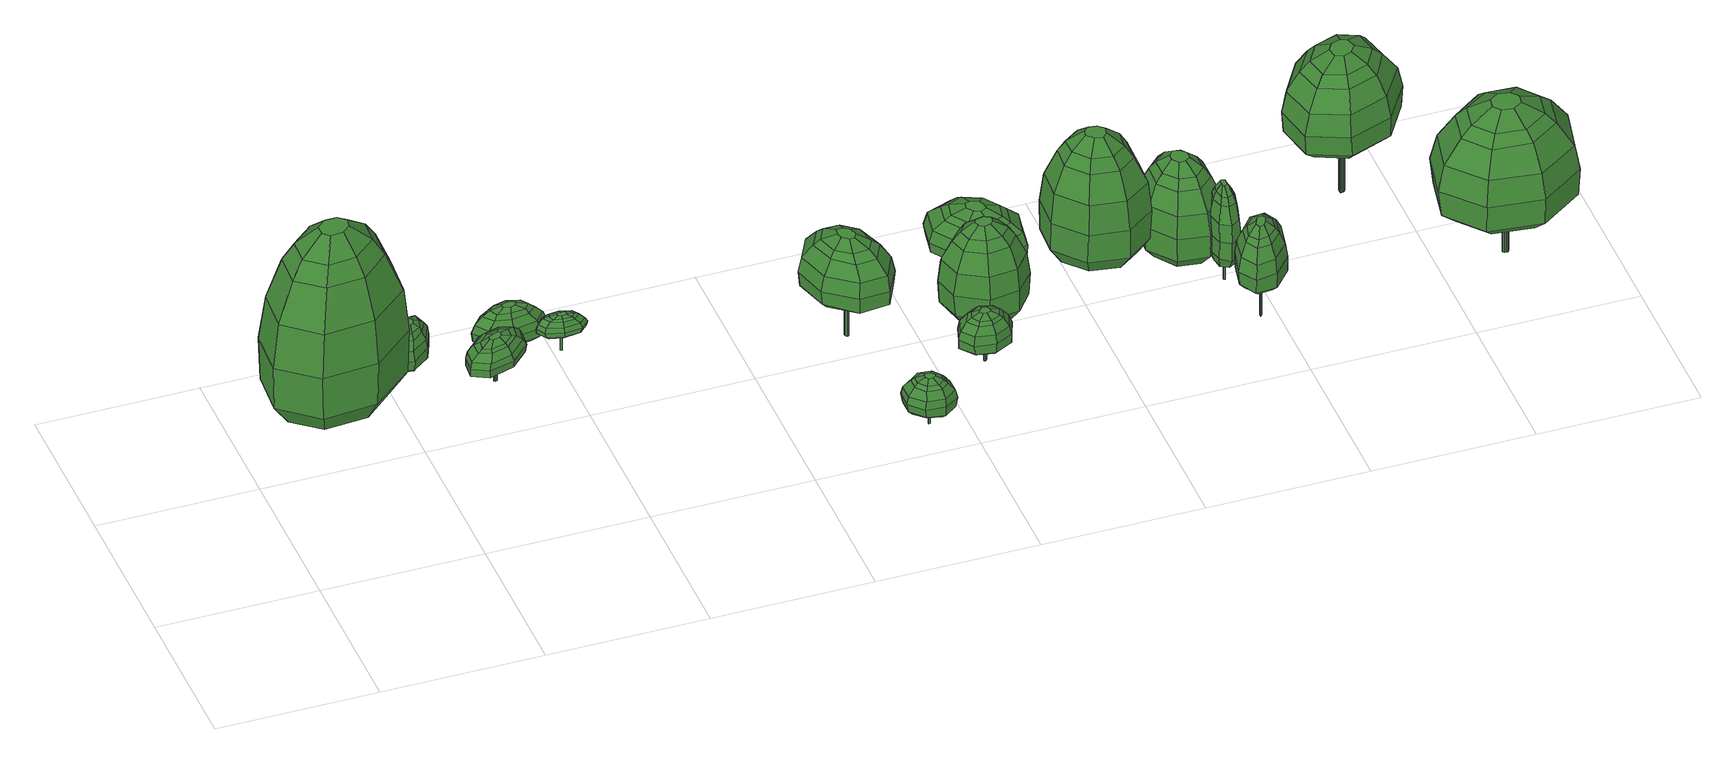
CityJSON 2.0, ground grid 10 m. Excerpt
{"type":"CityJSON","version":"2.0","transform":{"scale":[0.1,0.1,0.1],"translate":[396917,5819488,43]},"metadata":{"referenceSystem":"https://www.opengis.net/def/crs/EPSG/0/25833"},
"CityObjects":{
"tree1":{"type":"SolitaryVegetationObject","attributes":{"h_crown":12.37,"h_trunk":1.91,"X":396922.16,"Y":5819499.87,"Z":45.05,"height":14.28,"crownDiameter":8.56},"geometry":[{"type":"MultiSurface","lod":"2","boundaries":[[[0,1,2,3,4,5,6,7]],[[8,5,4,9]],[[10,6,5,8]],[[11,7,6,10]],[[9,4,3,12]],[[13,2,1,14]],[[15,0,7,11]],[[14,1,0,15]],[[12,3,2,13]],[[16,17,18,19]],[[20,21,22,23]],[[24,20,23,25]],[[19,18,26,27]],[[28,29,20,24]],[[23,22,30,31]],[[25,23,31,32]],[[33,34,35,36]],[[37,33,36,17]],[[32,31,33,37]],[[38,39,40,41]],[[36,35,39,38]],[[17,36,38,18]],[[42,24,25,43]],[[44,16,19,45]],[[43,25,32,46]],[[18,38,41,26]],[[46,32,37,47]],[[48,49,50,51]],[[50,47,16,44]],[[52,28,24,42]],[[51,50,44,53]],[[53,44,45,54]],[[29,55,21,20]],[[45,19,27,56]],[[57,58,59,60]],[[61,53,54,62]],[[63,51,53,61]],[[62,54,64,65]],[[60,59,49,48]],[[55,29,28,52,66,67,68,69]],[[70,48,51,63]],[[54,45,56,64]],[[67,66,58,57]],[[30,71,72,34]],[[49,46,47,50]],[[66,52,42,58]],[[58,42,43,59]],[[22,73,71,30]],[[21,74,73,22]],[[59,43,46,49]],[[55,69,74,21]],[[34,72,75,35]],[[76,60,48,70]],[[77,57,60,76]],[[72,63,61,75]],[[47,37,17,16]],[[75,61,62,78]],[[71,70,63,72]],[[31,30,34,33]],[[39,78,79,40]],[[78,62,65,79]],[[35,75,78,39]],[[73,76,70,71]],[[69,68,77,74]],[[41,40,79,65,64,56,27,26],[11,10,8,9,12,13,14,15]],[[68,67,57,77]],[[74,77,76,73]]]}]},
"tree2":{"type":"SolitaryVegetationObject","attributes":{"h_crown":2.9,"h_trunk":0.55,"X":396927.81,"Y":5819502.86,"Z":45.26,"height":3.45,"crownDiameter":2.96},"geometry":[{"type":"MultiSurface","lod":"2","boundaries":[[[80,81,82,83]],[[84,85,86,87]],[[88,89,90,91]],[[92,93,94,95]],[[96,97,93,92]],[[98,99,97,96]],[[100,101,102,103]],[[104,105,106,107]],[[90,108,109,110]],[[102,111,112,113]],[[110,109,101,100]],[[114,91,115,116]],[[83,82,117,85]],[[94,118,81,80]],[[89,119,108,90]],[[120,95,121,122]],[[121,80,83,123]],[[116,115,124,118]],[[95,94,80,121]],[[99,125,114,97]],[[85,117,126,86]],[[123,83,85,84]],[[93,116,118,94]],[[127,96,92,128]],[[113,112,129,130]],[[131,120,122,111]],[[130,129,132,133]],[[122,121,123,134]],[[109,135,131,101]],[[136,127,128,135]],[[128,92,95,120]],[[135,128,120,131]],[[137,84,87,138]],[[134,123,84,137]],[[108,136,135,109]],[[139,140,127,136]],[[141,113,130,105]],[[112,134,137,129]],[[111,122,134,112]],[[129,137,138,132]],[[91,90,110,115]],[[115,110,100,124]],[[105,130,133,106]],[[118,124,142,81]],[[140,98,96,127]],[[103,102,113,141]],[[142,103,141,143]],[[101,131,111,102]],[[82,143,104,117]],[[143,141,105,104]],[[81,142,143,82]],[[117,104,107,126]],[[119,139,136,108]],[[124,100,103,142]],[[98,140,139,119,89,88,125,99]],[[97,114,116,93]],[[138,87,86,126,107,106,133,132],[144,145,146]],[[125,88,91,114]],[[144,147,148,145]],[[149,148,147]],[[146,149,147,144]],[[145,148,149,146]]]}]},
"tree3":{"type":"SolitaryVegetationObject","attributes":{"h_crown":2.04,"h_trunk":1.16,"X":396932.22,"Y":5819500.6,"Z":45.02,"height":3.2,"crownDiameter":3.62},"geometry":[{"type":"MultiSurface","lod":"2","boundaries":[[[150,151,152,153]],[[151,154,155,152]],[[156,157,158,159]],[[160,161,156,162]],[[163,164,154,151]],[[165,166,167,168]],[[169,168,160,170]],[[166,171,172,167]],[[173,174,166,165]],[[175,163,151,150]],[[164,159,176,154]],[[177,169,170,178]],[[179,180,181,182]],[[158,183,179,184]],[[185,186,187,188]],[[186,189,190,187]],[[188,187,191,192]],[[193,194,189,186]],[[195,196,197,198]],[[161,199,157,156]],[[199,188,192,157]],[[200,201,193,202]],[[157,192,183,158]],[[183,203,180,179]],[[162,156,159,164]],[[154,176,204,155]],[[194,198,177,189]],[[205,195,198,194]],[[192,191,203,183]],[[184,179,182,206]],[[172,185,188,199]],[[207,150,153,208]],[[198,197,169,177]],[[209,200,202,171]],[[210,162,164,163]],[[171,202,185,172]],[[178,170,210,211]],[[190,178,211,212]],[[191,212,213,203]],[[203,213,207,180]],[[180,207,208,181]],[[211,210,163,175]],[[187,190,212,191]],[[196,173,165,197]],[[174,209,171,166]],[[201,205,194,193]],[[213,175,150,207]],[[204,206,182,181,208,153,152,155],[214,215,216,217,218,216]],[[202,193,186,185]],[[209,174,173,196,195,205,201,200]],[[212,211,175,213]],[[170,160,162,210]],[[216,219,220,214]],[[218,221,219,216]],[[216,219,222,217]],[[215,223,219,216]],[[219,221,222,219,223,220]],[[217,222,221,218]],[[214,220,223,215]],[[189,177,178,190]],[[167,172,199,161]],[[159,158,184,176]],[[197,165,168,169]],[[168,167,161,160]],[[176,184,206,204]]]}]},
"tree4":{"type":"SolitaryVegetationObject","attributes":{"h_crown":2.54,"h_trunk":0.29,"X":396934.06,"Y":5819503.46,"Z":45.05,"height":2.83,"crownDiameter":3.39},"geometry":[{"type":"MultiSurface","lod":"2","boundaries":[[[224,225,226,227]],[[228,227,226,229]],[[229,226,225,230]],[[230,225,224,231]],[[231,224,227,228]],[[232,233,234,235]],[[236,237,238,239]],[[240,236,239,241]],[[235,234,242,243]],[[244,245,236,240]],[[239,238,246,247]],[[241,239,247,248]],[[249,250,251,252]],[[253,249,252,233]],[[248,247,249,253]],[[254,255,256,257]],[[252,251,255,254]],[[233,252,254,234]],[[258,240,241,259]],[[260,232,235,261]],[[259,241,248,262]],[[234,254,257,242]],[[262,248,253,263]],[[264,265,266,267]],[[266,263,232,260]],[[268,244,240,258]],[[267,266,260,269]],[[269,260,261,270]],[[245,271,237,236]],[[261,235,243,272]],[[273,274,275,276]],[[277,269,270,278]],[[279,267,269,277]],[[278,270,280,281]],[[276,275,265,264]],[[271,245,244,268,282,283,284,285]],[[286,264,267,279]],[[270,261,272,280]],[[283,282,274,273]],[[246,287,288,250]],[[265,262,263,266]],[[282,268,258,274]],[[274,258,259,275]],[[238,289,287,246]],[[237,290,289,238]],[[275,259,262,265]],[[271,285,290,237]],[[250,288,291,251]],[[292,276,264,286]],[[293,273,276,292]],[[288,279,277,291]],[[263,253,233,232]],[[291,277,278,294]],[[287,286,279,288]],[[247,246,250,249]],[[255,294,295,256]],[[294,278,281,295]],[[251,291,294,255]],[[289,292,286,287]],[[285,284,293,290]],[[257,256,295,281,280,272,243,242],[229,230,231,228]],[[284,283,273,293]],[[290,293,292,289]]]}]},
"tree5":{"type":"SolitaryVegetationObject","attributes":{"h_crown":1.38,"h_trunk":1.21,"X":396936.66,"Y":5819501.88,"Z":45.09,"height":2.59,"crownDiameter":2.3},"geometry":[{"type":"MultiSurface","lod":"2","boundaries":[[[296,297,298,299]],[[300,301,297,296]],[[299,298,301,300]],[[298,297,301]],[[302,303,304,305]],[[306,307,308,309]],[[310,311,312,313]],[[314,315,316,317]],[[317,316,318,319]],[[320,321,310,322]],[[323,314,317,303]],[[303,317,319,304]],[[324,325,326,327]],[[328,329,330,331]],[[331,330,332,333]],[[334,313,335,336]],[[322,310,313,334]],[[337,338,339,340]],[[319,318,321,320]],[[312,341,342,343]],[[321,344,311,310]],[[304,319,320,345]],[[318,346,344,321]],[[347,306,309,346]],[[313,312,343,335]],[[348,337,340,349]],[[316,347,346,318]],[[350,305,351,352]],[[353,324,327,315]],[[354,355,356,357]],[[344,358,359,311]],[[315,327,347,316]],[[311,359,341,312]],[[360,302,305,350]],[[346,309,358,344]],[[351,345,329,328]],[[340,339,302,360]],[[326,349,307,306]],[[358,361,362,359]],[[308,350,352,361]],[[336,335,343,342,357,356,333,332],[300,296,299]],[[353,363,364,338,337,348,325,324]],[[362,365,355,354]],[[338,364,323,339]],[[341,354,357,342]],[[327,326,306,347]],[[325,348,349,326]],[[355,331,333,356]],[[309,308,361,358]],[[363,353,315,314]],[[352,351,328,365]],[[307,360,350,308]],[[361,352,365,362]],[[305,304,345,351]],[[359,362,354,341]],[[365,328,331,355]],[[345,320,322,329]],[[329,322,334,330]],[[339,323,303,302]],[[349,340,360,307]],[[364,363,314,323]],[[330,334,336,332]]]}]},
"tree6":{"type":"SolitaryVegetationObject","attributes":{"h_crown":2.24,"h_trunk":1.17,"X":396954.46,"Y":5819489.54,"Z":44.09,"height":3.41,"crownDiameter":2.95},"geometry":[{"type":"MultiSurface","lod":"2","boundaries":[[[366,367,368,369]],[[370,371,372,373]],[[374,375,376,377]],[[378,379,375,374]],[[380,381,382,383]],[[384,385,386,387]],[[388,389,390,391]],[[387,386,392,393]],[[394,395,384,396]],[[395,397,385,384]],[[369,368,398,371]],[[399,400,401,402]],[[393,392,388,403]],[[404,396,405,406]],[[407,408,367,366]],[[377,376,407,400]],[[409,377,400,399]],[[410,370,373,411]],[[412,413,370,410]],[[414,409,399,415]],[[385,416,414,386]],[[417,418,419,416]],[[420,391,421,381]],[[415,399,402,389]],[[402,401,413,412]],[[391,390,422,421]],[[406,405,423,408]],[[371,398,424,372]],[[379,425,404,375]],[[400,407,366,401]],[[401,366,369,413]],[[421,422,426,427]],[[419,374,377,409]],[[386,414,415,392]],[[413,369,371,370]],[[416,419,409,414]],[[376,406,408,407]],[[405,387,393,423]],[[403,388,391,420]],[[428,420,381,380]],[[422,410,411,426]],[[408,423,429,367]],[[423,393,403,429]],[[411,373,372,424,383,382,427,426],[430,431,432,433]],[[392,415,389,388]],[[429,403,420,428]],[[425,394,396,404]],[[367,429,428,368]],[[378,418,417,397,395,394,425,379]],[[375,404,406,376]],[[418,378,374,419]],[[398,380,383,424]],[[381,421,427,382]],[[389,402,412,390]],[[368,428,380,398]],[[397,417,416,385]],[[390,412,410,422]],[[396,384,387,405]],[[434,435,436,437]],[[433,434,437,430]],[[432,435,434,433]],[[431,436,435,432]],[[430,437,436,431]]]}]},
"tree7":{"type":"SolitaryVegetationObject","attributes":{"h_crown":4.34,"h_trunk":2.96,"X":396952.59,"Y":5819498.22,"Z":44.57,"height":7.3,"crownDiameter":5.47},"geometry":[{"type":"MultiSurface","lod":"2","boundaries":[[[438,439,440,441]],[[439,442,443,440]],[[444,445,446,447]],[[448,449,444,450]],[[451,452,442,439]],[[453,454,455,456]],[[457,456,448,458]],[[454,459,460,455]],[[461,462,454,453]],[[463,451,439,438]],[[452,447,464,442]],[[465,457,458,466]],[[467,468,469,470]],[[446,471,467,472]],[[473,474,475,476]],[[474,477,478,475]],[[476,475,479,480]],[[481,482,477,474]],[[483,484,485,486]],[[449,487,445,444]],[[487,476,480,445]],[[488,489,481,490]],[[445,480,471,446]],[[471,491,468,467]],[[450,444,447,452]],[[442,464,492,443]],[[482,486,465,477]],[[493,483,486,482]],[[480,479,491,471]],[[472,467,470,494]],[[460,473,476,487]],[[495,438,441,496]],[[486,485,457,465]],[[497,488,490,459]],[[498,450,452,451]],[[459,490,473,460]],[[466,458,498,499]],[[478,466,499,500]],[[479,500,501,491]],[[491,501,495,468]],[[468,495,496,469]],[[499,498,451,463]],[[475,478,500,479]],[[484,461,453,485]],[[462,497,459,454]],[[489,493,482,481]],[[501,463,438,495]],[[492,494,470,469,496,441,440,443],[502,503,504,505,506,507,508]],[[490,481,474,473]],[[497,462,461,484,483,493,489,488]],[[500,499,463,501]],[[458,448,450,498]],[[508,509,510,502]],[[507,511,509,508]],[[504,512,513,505]],[[503,514,512,504]],[[509,511,515,513,512,514,510]],[[502,510,514,503]],[[506,515,511,507]],[[505,513,515,506]],[[477,465,466,478]],[[455,460,487,449]],[[447,446,472,464]],[[485,453,456,457]],[[456,455,449,448]],[[464,472,494,492]]]}]},
"tree8":{"type":"SolitaryVegetationObject","attributes":{"h_crown":2.5,"h_trunk":1.06,"X":396959.49,"Y":5819494.04,"Z":44.03,"height":3.56,"crownDiameter":3.13},"geometry":[{"type":"MultiSurface","lod":"2","boundaries":[[[516,517,518,519]],[[520,521,522,523]],[[524,525,526,527]],[[528,529,525,524]],[[530,531,532,533]],[[534,535,536,537]],[[538,539,540,541]],[[537,536,542,543]],[[544,545,534,546]],[[545,547,535,534]],[[519,518,548,521]],[[549,550,551,552]],[[543,542,538,553]],[[554,546,555,556]],[[557,558,517,516]],[[527,526,557,550]],[[559,527,550,549]],[[560,520,523,561]],[[562,563,520,560]],[[564,559,549,565]],[[535,566,564,536]],[[567,568,569,566]],[[570,541,571,531]],[[565,549,552,539]],[[552,551,563,562]],[[541,540,572,571]],[[556,555,573,558]],[[521,548,574,522]],[[529,575,554,525]],[[550,557,516,551]],[[551,516,519,563]],[[571,572,576,577]],[[569,524,527,559]],[[536,564,565,542]],[[563,519,521,520]],[[566,569,559,564]],[[526,556,558,557]],[[555,537,543,573]],[[553,538,541,570]],[[578,570,531,530]],[[572,560,561,576]],[[558,573,579,517]],[[573,543,553,579]],[[561,523,522,574,533,532,577,576],[580,581,582,583,584]],[[542,565,539,538]],[[579,553,570,578]],[[575,544,546,554]],[[517,579,578,518]],[[528,568,567,547,545,544,575,529]],[[525,554,556,526]],[[568,528,524,569]],[[548,530,533,574]],[[531,571,577,532]],[[539,552,562,540]],[[518,578,530,548]],[[547,567,566,535]],[[540,562,560,572]],[[546,534,537,555]],[[585,586,587,588,589]],[[583,585,589,584]],[[582,586,585,583]],[[581,587,586,582]],[[580,588,587,581]],[[584,589,588,580]]]}]},
"tree9":{"type":"SolitaryVegetationObject","attributes":{"h_crown":7.16,"h_trunk":0.19,"X":396960.61,"Y":5819497.35,"Z":43.92,"height":7.35,"crownDiameter":4.84},"geometry":[{"type":"MultiSurface","lod":"2","boundaries":[[[590,591,592,593,594,595]],[[596,594,593,597]],[[598,595,594,596]],[[597,593,592,599]],[[599,592,591,600]],[[601,590,595,598]],[[600,591,590,601]],[[602,603,604,605]],[[606,607,608,609]],[[610,606,609,611]],[[605,604,612,613]],[[614,615,606,610]],[[609,608,616,617]],[[611,609,617,618]],[[619,620,621,622]],[[623,619,622,603]],[[618,617,619,623]],[[624,625,626,627]],[[622,621,625,624]],[[603,622,624,604]],[[628,610,611,629]],[[630,602,605,631]],[[629,611,618,632]],[[604,624,627,612]],[[632,618,623,633]],[[634,635,636,637]],[[636,633,602,630]],[[638,614,610,628]],[[637,636,630,639]],[[639,630,631,640]],[[615,641,607,606]],[[631,605,613,642]],[[643,644,645,646]],[[647,639,640,648]],[[649,637,639,647]],[[648,640,650,651]],[[646,645,635,634]],[[641,615,614,638,652,653,654,655]],[[656,634,637,649]],[[640,631,642,650]],[[653,652,644,643]],[[616,657,658,620]],[[635,632,633,636]],[[652,638,628,644]],[[644,628,629,645]],[[608,659,657,616]],[[607,660,659,608]],[[645,629,632,635]],[[641,655,660,607]],[[620,658,661,621]],[[662,646,634,656]],[[663,643,646,662]],[[658,649,647,661]],[[633,623,603,602]],[[661,647,648,664]],[[657,656,649,658]],[[617,616,620,619]],[[625,664,665,626]],[[664,648,651,665]],[[621,661,664,625]],[[659,662,656,657]],[[655,654,663,660]],[[627,626,665,651,650,642,613,612],[598,596,597,599,600,601]],[[654,653,643,663]],[[660,663,662,659]]]}]},
"tree10":{"type":"SolitaryVegetationObject","attributes":{"h_crown":3.4,"h_trunk":0.24,"X":396962.36,"Y":5819503.57,"Z":43.75,"height":3.64,"crownDiameter":5.47},"geometry":[{"type":"MultiSurface","lod":"2","boundaries":[[[666,667,668,669,670,671,672,673]],[[674,671,670,675]],[[676,672,671,674]],[[677,673,672,676]],[[675,670,669,678]],[[679,668,667,680]],[[681,666,673,677]],[[680,667,666,681]],[[678,669,668,679]],[[682,683,684,685]],[[686,687,688,689]],[[690,686,689,691]],[[685,684,692,693]],[[694,695,686,690]],[[689,688,696,697]],[[691,689,697,698]],[[699,700,701,702]],[[703,699,702,683]],[[698,697,699,703]],[[704,705,706,707]],[[702,701,705,704]],[[683,702,704,684]],[[708,690,691,709]],[[710,682,685,711]],[[709,691,698,712]],[[684,704,707,692]],[[712,698,703,713]],[[714,715,716,717]],[[716,713,682,710]],[[718,694,690,708]],[[717,716,710,719]],[[719,710,711,720]],[[695,721,687,686]],[[711,685,693,722]],[[723,724,725,726]],[[727,719,720,728]],[[729,717,719,727]],[[728,720,730,731]],[[726,725,715,714]],[[721,695,694,718,732,733,734,735]],[[736,714,717,729]],[[720,711,722,730]],[[733,732,724,723]],[[696,737,738,700]],[[715,712,713,716]],[[732,718,708,724]],[[724,708,709,725]],[[688,739,737,696]],[[687,740,739,688]],[[725,709,712,715]],[[721,735,740,687]],[[700,738,741,701]],[[742,726,714,736]],[[743,723,726,742]],[[738,729,727,741]],[[713,703,683,682]],[[741,727,728,744]],[[737,736,729,738]],[[697,696,700,699]],[[705,744,745,706]],[[744,728,731,745]],[[701,741,744,705]],[[739,742,736,737]],[[735,734,743,740]],[[707,706,745,731,730,722,693,692],[677,676,674,675,678,679,680,681]],[[734,733,723,743]],[[740,743,742,739]]]}]},
"tree11":{"type":"SolitaryVegetationObject","attributes":{"h_crown":9.57,"h_trunk":0.13,"X":396968.44,"Y":5819500.32,"Z":43.76,"height":9.7,"crownDiameter":6.11},"geometry":[{"type":"MultiSurface","lod":"2","boundaries":[[[746,747,748,749,750,751,752]],[[753,750,749,754]],[[755,751,750,753]],[[756,752,751,755]],[[754,749,748,757]],[[758,746,752,756]],[[759,747,746,758]],[[757,748,747,759]],[[760,761,762,763]],[[764,765,766,767]],[[768,764,767,769]],[[763,762,770,771]],[[772,773,764,768]],[[767,766,774,775]],[[769,767,775,776]],[[777,778,779,780]],[[781,777,780,761]],[[776,775,777,781]],[[782,783,784,785]],[[780,779,783,782]],[[761,780,782,762]],[[786,768,769,787]],[[788,760,763,789]],[[787,769,776,790]],[[762,782,785,770]],[[790,776,781,791]],[[792,793,794,795]],[[794,791,760,788]],[[796,772,768,786]],[[795,794,788,797]],[[797,788,789,798]],[[773,799,765,764]],[[789,763,771,800]],[[801,802,803,804]],[[805,797,798,806]],[[807,795,797,805]],[[806,798,808,809]],[[804,803,793,792]],[[799,773,772,796,810,811,812,813]],[[814,792,795,807]],[[798,789,800,808]],[[811,810,802,801]],[[774,815,816,778]],[[793,790,791,794]],[[810,796,786,802]],[[802,786,787,803]],[[766,817,815,774]],[[765,818,817,766]],[[803,787,790,793]],[[799,813,818,765]],[[778,816,819,779]],[[820,804,792,814]],[[821,801,804,820]],[[816,807,805,819]],[[791,781,761,760]],[[819,805,806,822]],[[815,814,807,816]],[[775,774,778,777]],[[783,822,823,784]],[[822,806,809,823]],[[779,819,822,783]],[[817,820,814,815]],[[813,812,821,818]],[[785,784,823,809,808,800,771,770],[756,755,753,754,757,759,758]],[[812,811,801,821]],[[818,821,820,817]]]}]},
"tree12":{"type":"SolitaryVegetationObject","attributes":{"h_crown":6.95,"h_trunk":0.45,"X":396973.31,"Y":5819499.72,"Z":43.48,"height":7.4,"crownDiameter":5.29},"geometry":[{"type":"MultiSurface","lod":"2","boundaries":[[[824,825,826,827,828,829]],[[830,827,826,831]],[[832,828,827,830]],[[833,829,828,832]],[[831,826,825,834]],[[834,825,824,835]],[[835,824,829,833]],[[836,837,838,839]],[[840,841,842,843]],[[844,840,843,845]],[[839,838,846,847]],[[848,849,840,844]],[[843,842,850,851]],[[845,843,851,852]],[[853,854,855,856]],[[857,853,856,837]],[[852,851,853,857]],[[858,859,860,861]],[[856,855,859,858]],[[837,856,858,838]],[[862,844,845,863]],[[864,836,839,865]],[[863,845,852,866]],[[838,858,861,846]],[[866,852,857,867]],[[868,869,870,871]],[[870,867,836,864]],[[872,848,844,862]],[[871,870,864,873]],[[873,864,865,874]],[[849,875,841,840]],[[865,839,847,876]],[[877,878,879,880]],[[881,873,874,882]],[[883,871,873,881]],[[882,874,884,885]],[[880,879,869,868]],[[875,849,848,872,886,887,888,889]],[[890,868,871,883]],[[874,865,876,884]],[[887,886,878,877]],[[850,891,892,854]],[[869,866,867,870]],[[886,872,862,878]],[[878,862,863,879]],[[842,893,891,850]],[[841,894,893,842]],[[879,863,866,869]],[[875,889,894,841]],[[854,892,895,855]],[[896,880,868,890]],[[897,877,880,896]],[[892,883,881,895]],[[867,857,837,836]],[[895,881,882,898]],[[891,890,883,892]],[[851,850,854,853]],[[859,898,899,860]],[[898,882,885,899]],[[855,895,898,859]],[[893,896,890,891]],[[889,888,897,894]],[[861,860,899,885,884,876,847,846],[833,832,830,831,834,835]],[[888,887,877,897]],[[894,897,896,893]]]}]},
"tree13":{"type":"SolitaryVegetationObject","attributes":{"h_crown":4.19,"h_trunk":2.58,"X":396976.04,"Y":5819493.69,"Z":43.13,"height":6.77,"crownDiameter":3.94},"geometry":[{"type":"MultiSurface","lod":"2","boundaries":[[[900,901,902,903]],[[901,904,905,902]],[[906,907,908,909]],[[910,911,906,912]],[[913,914,904,901]],[[915,916,917,918]],[[919,918,910,920]],[[916,921,922,917]],[[923,924,916,915]],[[925,913,901,900]],[[914,909,926,904]],[[927,919,920,928]],[[929,930,931,932]],[[908,933,929,934]],[[935,936,937,938]],[[936,939,940,937]],[[938,937,941,942]],[[943,944,939,936]],[[945,946,947,948]],[[911,949,907,906]],[[949,938,942,907]],[[950,951,943,952]],[[907,942,933,908]],[[933,953,930,929]],[[912,906,909,914]],[[904,926,954,905]],[[944,948,927,939]],[[955,945,948,944]],[[942,941,953,933]],[[934,929,932,956]],[[922,935,938,949]],[[957,900,903,958]],[[948,947,919,927]],[[959,950,952,921]],[[960,912,914,913]],[[921,952,935,922]],[[928,920,960,961]],[[940,928,961,962]],[[941,962,963,953]],[[953,963,957,930]],[[930,957,958,931]],[[961,960,913,925]],[[937,940,962,941]],[[946,923,915,947]],[[924,959,921,916]],[[951,955,944,943]],[[963,925,900,957]],[[954,956,932,931,958,903,902,905],[964,965,966,967,968]],[[952,943,936,935]],[[959,924,923,946,945,955,951,950]],[[962,961,925,963]],[[920,910,912,960]],[[967,969,970,968]],[[966,971,969,967]],[[965,972,971,966]],[[969,971,972,973,970]],[[968,970,973,964]],[[964,973,972,965]],[[939,927,928,940]],[[917,922,949,911]],[[909,908,934,926]],[[947,915,918,919]],[[918,917,911,910]],[[926,934,956,954]]]}]},
"tree14":{"type":"SolitaryVegetationObject","attributes":{"h_crown":5.39,"h_trunk":1.5,"X":396975.14,"Y":5819497.38,"Z":43.27,"height":6.89,"crownDiameter":2.4},"geometry":[{"type":"MultiSurface","lod":"2","boundaries":[[[974,975,976,977]],[[978,979,980,981]],[[982,983,984,985]],[[986,987,988,989]],[[990,991,987,986]],[[992,993,991,990]],[[994,995,996,997]],[[998,999,1000,1001]],[[984,1002,1003,1004]],[[996,1005,1006,1007]],[[1004,1003,995,994]],[[1008,985,1009,1010]],[[977,976,1011,979]],[[988,1012,975,974]],[[983,1013,1002,984]],[[1014,989,1015,1016]],[[1015,974,977,1017]],[[1010,1009,1018,1012]],[[989,988,974,1015]],[[993,1019,1008,991]],[[979,1011,1020,980]],[[1017,977,979,978]],[[987,1010,1012,988]],[[1021,990,986,1022]],[[1007,1006,1023,1024]],[[1025,1014,1016,1005]],[[1024,1023,1026,1027]],[[1016,1015,1017,1028]],[[1003,1029,1025,995]],[[1030,1021,1022,1029]],[[1022,986,989,1014]],[[1029,1022,1014,1025]],[[1031,978,981,1032]],[[1028,1017,978,1031]],[[1002,1030,1029,1003]],[[1033,1034,1021,1030]],[[1035,1007,1024,999]],[[1006,1028,1031,1023]],[[1005,1016,1028,1006]],[[1023,1031,1032,1026]],[[985,984,1004,1009]],[[1009,1004,994,1018]],[[999,1024,1027,1000]],[[1012,1018,1036,975]],[[1034,992,990,1021]],[[997,996,1007,1035]],[[1036,997,1035,1037]],[[995,1025,1005,996]],[[976,1037,998,1011]],[[1037,1035,999,998]],[[975,1036,1037,976]],[[1011,998,1001,1020]],[[1013,1033,1030,1002]],[[1018,994,997,1036]],[[992,1034,1033,1013,983,982,1019,993]],[[991,1008,1010,987]],[[1032,981,980,1020,1001,1000,1027,1026],[1038,1039,1040,1041]],[[1019,982,985,1008]],[[1041,1042,1043,1038]],[[1040,1044,1042,1041]],[[1044,1045,1043,1042]],[[1039,1045,1044,1040]],[[1038,1043,1045,1039]]]}]},
"tree15":{"type":"SolitaryVegetationObject","attributes":{"h_crown":5.82,"h_trunk":4.45,"X":396984.22,"Y":5819502.75,"Z":43.34,"height":10.27,"crownDiameter":7.29},"geometry":[{"type":"MultiSurface","lod":"2","boundaries":[[[1046,1047,1048,1049]],[[1047,1050,1051,1048]],[[1052,1053,1054,1055]],[[1056,1057,1052,1058]],[[1059,1060,1050,1047]],[[1061,1062,1063,1064]],[[1065,1064,1056,1066]],[[1062,1067,1068,1063]],[[1069,1070,1062,1061]],[[1071,1059,1047,1046]],[[1060,1055,1072,1050]],[[1073,1065,1066,1074]],[[1075,1076,1077,1078]],[[1054,1079,1075,1080]],[[1081,1082,1083,1084]],[[1082,1085,1086,1083]],[[1084,1083,1087,1088]],[[1089,1090,1085,1082]],[[1091,1092,1093,1094]],[[1057,1095,1053,1052]],[[1095,1084,1088,1053]],[[1096,1097,1089,1098]],[[1053,1088,1079,1054]],[[1079,1099,1076,1075]],[[1058,1052,1055,1060]],[[1050,1072,1100,1051]],[[1090,1094,1073,1085]],[[1101,1091,1094,1090]],[[1088,1087,1099,1079]],[[1080,1075,1078,1102]],[[1068,1081,1084,1095]],[[1103,1046,1049,1104]],[[1094,1093,1065,1073]],[[1105,1096,1098,1067]],[[1106,1058,1060,1059]],[[1067,1098,1081,1068]],[[1074,1066,1106,1107]],[[1086,1074,1107,1108]],[[1087,1108,1109,1099]],[[1099,1109,1103,1076]],[[1076,1103,1104,1077]],[[1107,1106,1059,1071]],[[1083,1086,1108,1087]],[[1092,1069,1061,1093]],[[1070,1105,1067,1062]],[[1097,1101,1090,1089]],[[1109,1071,1046,1103]],[[1100,1102,1078,1077,1104,1049,1048,1051],[1110,1111,1112,1113,1114,1115,1116,1117]],[[1098,1089,1082,1081]],[[1105,1070,1069,1092,1091,1101,1097,1096]],[[1108,1107,1071,1109]],[[1066,1056,1058,1106]],[[1117,1118,1119,1110]],[[1116,1120,1118,1117]],[[1113,1121,1122,1114]],[[1112,1123,1121,1113]],[[1118,1120,1124,1122,1121,1123,1125,1119]],[[1110,1119,1125,1111]],[[1115,1124,1120,1116]],[[1111,1125,1123,1112]],[[1114,1122,1124,1115]],[[1085,1073,1074,1086]],[[1063,1068,1095,1057]],[[1055,1054,1080,1072]],[[1093,1061,1064,1065]],[[1064,1063,1057,1056]],[[1072,1080,1102,1100]]]}]},
"tree16":{"type":"SolitaryVegetationObject","attributes":{"h_crown":7.17,"h_trunk":3.64,"X":396991.09,"Y":5819494.31,"Z":43.28,"height":10.81,"crownDiameter":8.61},"geometry":[{"type":"MultiSurface","lod":"2","boundaries":[[[1126,1127,1128,1129]],[[1130,1131,1132,1133]],[[1134,1135,1136,1137]],[[1138,1139,1135,1134]],[[1140,1141,1142,1143]],[[1144,1145,1146,1147]],[[1148,1149,1150,1151]],[[1147,1146,1152,1153]],[[1154,1155,1144,1156]],[[1155,1157,1145,1144]],[[1129,1128,1158,1131]],[[1159,1160,1161,1162]],[[1153,1152,1148,1163]],[[1164,1156,1165,1166]],[[1167,1168,1127,1126]],[[1137,1136,1167,1160]],[[1169,1137,1160,1159]],[[1170,1130,1133,1171]],[[1172,1173,1130,1170]],[[1174,1169,1159,1175]],[[1145,1176,1174,1146]],[[1177,1178,1179,1176]],[[1180,1151,1181,1141]],[[1175,1159,1162,1149]],[[1162,1161,1173,1172]],[[1151,1150,1182,1181]],[[1166,1165,1183,1168]],[[1131,1158,1184,1132]],[[1139,1185,1164,1135]],[[1160,1167,1126,1161]],[[1161,1126,1129,1173]],[[1181,1182,1186,1187]],[[1179,1134,1137,1169]],[[1146,1174,1175,1152]],[[1173,1129,1131,1130]],[[1176,1179,1169,1174]],[[1136,1166,1168,1167]],[[1165,1147,1153,1183]],[[1163,1148,1151,1180]],[[1188,1180,1141,1140]],[[1182,1170,1171,1186]],[[1168,1183,1189,1127]],[[1183,1153,1163,1189]],[[1171,1133,1132,1184,1143,1142,1187,1186],[1190,1191,1192,1193,1194,1195,1196,1197]],[[1152,1175,1149,1148]],[[1189,1163,1180,1188]],[[1185,1154,1156,1164]],[[1127,1189,1188,1128]],[[1138,1178,1177,1157,1155,1154,1185,1139]],[[1135,1164,1166,1136]],[[1178,1138,1134,1179]],[[1158,1140,1143,1184]],[[1141,1181,1187,1142]],[[1149,1162,1172,1150]],[[1128,1188,1140,1158]],[[1157,1177,1176,1145]],[[1150,1172,1170,1182]],[[1156,1144,1147,1165]],[[1198,1199,1200,1201,1202,1203,1204,1205]],[[1197,1198,1205,1190]],[[1196,1199,1198,1197]],[[1195,1200,1199,1196]],[[1194,1201,1200,1195]],[[1193,1202,1201,1194]],[[1192,1203,1202,1193]],[[1191,1204,1203,1192]],[[1190,1205,1204,1191]]]}]}
},
"vertices":[
[52,117,20],[51,117,20],[50,118,20],[50,119,20],[51,120,20],[52,120,20],[53,119,20],[53,118,20],[52,120,35],[51,120,35],[53,119,35],[53,118,35],[50,119,35],[50,118,35],[51,117,35],[52,117,35],[32,82,56],[9,101,56],[19,105,41],[36,91,41],[30,125,152],[44,137,152],[41,143,141],[23,127,141],[29,109,152],[22,106,141],[41,114,35],[47,110,35],[43,115,163],[43,121,163],[38,151,115],[14,129,115],[12,102,115],[10,130,86],[37,154,86],[37,153,56],[11,130,56],[8,100,86],[21,127,41],[41,145,41],[48,127,35],[42,121,35],[41,99,152],[38,93,141],[66,85,56],[63,93,41],[33,84,115],[31,81,86],[90,108,115],[65,87,115],[66,84,86],[93,107,86],[47,111,163],[92,107,56],[82,110,41],[49,126,163],[55,111,35],[73,113,152],[59,101,152],[62,95,141],[80,111,141],[94,137,56],[84,132,41],[95,137,86],[61,116,35],[62,123,35],[55,112,163],[60,116,163],[61,122,163],[56,126,163],[92,136,115],[70,153,115],[72,157,86],[66,145,141],[62,138,152],[71,155,56],[81,131,141],[74,128,152],[67,147,41],[56,127,35],
[110,164,41],[120,163,41],[119,163,34],[110,163,34],[102,154,31],[110,160,31],[109,152,29],[106,150,29],[111,150,57],[110,147,57],[113,145,55],[115,151,55],[102,153,52],[109,159,52],[110,162,47],[100,155,47],[104,152,55],[109,156,55],[106,150,57],[109,152,57],[116,142,47],[106,135,47],[106,133,41],[117,142,41],[119,153,31],[114,144,31],[110,147,29],[111,150,29],[107,141,55],[107,138,52],[114,144,52],[97,134,41],[97,135,34],[106,134,34],[114,156,55],[118,152,52],[116,158,52],[117,159,31],[119,162,47],[108,146,57],[95,144,47],[99,155,41],[94,143,41],[100,155,34],[121,154,47],[110,152,57],[111,152,29],[101,146,55],[98,145,52],[100,138,31],[107,137,31],[98,135,47],[105,145,29],[108,145,29],[94,143,34],[100,139,52],[102,141,55],[98,145,31],[105,147,29],[106,146,57],[105,147,57],[117,142,34],[122,154,41],[122,154,34],[109,149,29],[108,149,29],[108,148,29],[109,149,23],[108,149,23],[108,148,23],
[157,117,34],[145,114,34],[150,122,33],[154,123,33],[138,118,34],[148,123,33],[134,126,41],[145,138,41],[146,137,36],[134,126,36],[134,116,45],[135,126,45],[133,115,41],[143,110,36],[133,115,36],[142,120,50],[143,126,50],[139,126,49],[139,118,49],[146,115,49],[144,111,45],[149,132,50],[148,134,49],[148,124,52],[148,126,52],[159,115,36],[138,126,34],[157,118,49],[158,115,45],[159,138,34],[167,134,34],[157,129,33],[154,130,33],[161,142,36],[147,135,34],[158,137,49],[166,134,49],[170,136,45],[161,141,45],[165,126,49],[169,126,45],[172,137,41],[161,142,41],[162,132,50],[162,126,50],[154,124,52],[150,123,52],[147,118,50],[156,120,50],[146,137,45],[154,129,52],[156,128,52],[157,134,50],[171,137,36],[148,126,33],[156,126,52],[151,129,33],[166,126,34],[157,126,33],[151,128,52],[143,110,41],[159,114,41],[171,126,41],[170,126,36],[153,126,33],[153,127,33],[152,126,33],[151,126,33],[152,125,33],[152,126,20],[153,126,20],[152,125,20],[151,126,20],[153,127,20],
[170,154,20],[170,155,20],[171,155,20],[171,154,20],[171,154,23],[171,155,23],[170,155,23],[170,154,23],[155,147,28],[149,155,28],[154,155,25],[159,149,25],[163,159,47],[171,161,47],[171,163,44],[160,160,44],[159,155,47],[155,155,44],[165,155,23],[167,153,23],[166,155,49],[167,156,49],[171,165,39],[156,162,39],[150,155,39],[155,163,34],[171,166,34],[171,166,28],[156,163,28],[148,155,34],[159,161,25],[171,163,25],[171,157,23],[167,157,23],[162,150,47],[160,149,44],[170,143,28],[170,146,25],[156,147,39],[155,147,34],[185,147,39],[170,144,39],[170,143,34],[186,146,34],[167,153,49],[186,146,28],[182,148,25],[171,157,49],[171,152,23],[179,150,47],[170,149,47],[170,147,44],[181,149,44],[192,154,28],[187,154,25],[193,154,34],[174,153,23],[176,154,23],[171,152,49],[174,153,49],[175,155,49],[174,156,49],[191,154,39],[185,162,39],[186,163,34],[181,160,44],[179,159,47],[186,162,28],[186,154,44],[182,154,47],[182,160,25],[174,156,23],
[197,138,34],[197,138,21],[197,139,21],[197,139,34],[196,139,34],[196,139,21],[204,142,45],[207,138,45],[210,137,42],[207,143,42],[186,140,45],[190,143,45],[187,145,42],[183,140,42],[196,131,36],[186,134,36],[188,135,34],[196,133,34],[202,135,46],[196,135,46],[196,133,45],[203,134,45],[196,132,42],[206,133,42],[207,132,39],[196,131,39],[206,132,36],[204,138,46],[194,138,47],[194,139,47],[189,140,46],[191,136,46],[207,143,36],[211,137,36],[208,138,34],[205,142,34],[200,138,34],[199,140,34],[204,134,34],[196,137,34],[199,137,34],[197,140,47],[199,140,47],[202,141,46],[197,143,46],[186,140,34],[193,139,34],[194,138,34],[185,134,39],[212,137,39],[186,135,42],[189,136,45],[195,140,47],[191,142,46],[197,146,42],[208,143,39],[197,147,39],[196,137,47],[189,144,34],[197,145,34],[197,141,34],[194,140,34],[182,140,39],[182,140,36],[197,144,45],[187,145,39],[187,145,36],[199,137,47],[200,138,47],[197,146,36],
[360,12,31],[360,23,31],[361,22,25],[361,12,25],[370,7,22],[364,13,22],[371,15,21],[373,13,21],[371,9,43],[367,14,43],[365,13,41],[370,7,41],[373,13,45],[372,15,45],[370,25,22],[379,24,22],[376,18,21],[373,19,21],[378,22,43],[382,17,43],[384,18,41],[379,24,41],[389,19,31],[389,8,31],[388,8,25],[389,19,25],[388,18,36],[380,26,36],[373,18,45],[376,18,45],[372,22,43],[378,16,45],[364,21,22],[380,3,36],[369,4,36],[368,3,31],[380,2,31],[381,27,31],[367,19,43],[371,25,41],[365,20,41],[361,12,36],[361,22,36],[379,6,41],[379,5,22],[376,12,21],[380,2,25],[369,4,25],[384,10,41],[388,9,36],[382,12,43],[378,14,45],[376,13,45],[378,8,43],[381,27,25],[385,18,22],[385,10,22],[369,28,36],[371,17,21],[372,17,45],[378,14,21],[378,16,21],[369,29,25],[369,29,31],[374,16,21],[374,15,21],[375,15,21],[375,16,21],[375,16,11],[375,15,11],[374,15,11],[374,16,11],
[370,112,47],[375,95,47],[362,100,45],[360,105,45],[369,83,47],[360,96,45],[354,75,62],[336,89,62],[337,90,52],[354,75,52],[372,78,72],[355,77,72],[373,76,62],[381,93,52],[373,77,52],[365,89,85],[355,88,85],[355,83,81],[368,84,81],[374,96,81],[380,94,72],[346,95,85],[343,93,81],[359,97,89],[356,97,89],[375,115,52],[355,82,47],[369,111,81],[374,114,72],[337,109,47],[343,121,47],[352,108,45],[350,104,45],[331,111,52],[341,93,47],[338,108,81],[344,120,81],[340,126,72],[332,111,72],[357,121,81],[357,127,72],[339,128,62],[330,111,62],[347,116,85],[357,116,85],[360,105,89],[361,100,89],[369,97,85],[366,109,85],[338,90,72],[351,104,89],[352,108,89],[342,107,85],[339,127,52],[356,96,45],[356,108,89],[351,99,45],[357,123,47],[356,109,45],[352,100,89],[382,93,62],[375,115,62],[357,130,62],[357,129,52],[356,103,45],[355,103,45],[355,102,45],[356,101,45],[357,101,45],[357,102,45],[357,103,45],[357,103,16],[356,103,16],[357,102,16],[355,102,16],[356,101,16],[355,103,16],[357,101,16],
[435,72,31],[442,63,31],[441,63,25],[435,72,25],[423,71,22],[433,69,22],[427,63,21],[424,64,21],[424,68,44],[430,66,44],[432,68,42],[423,70,42],[424,63,46],[427,63,46],[435,55,22],[427,50,22],[425,57,21],[428,59,21],[426,53,44],[419,54,44],[418,52,42],[426,51,42],[414,49,31],[408,58,31],[408,58,25],[415,49,25],[415,50,37],[427,48,37],[428,59,46],[425,58,46],[432,56,44],[423,58,46],[437,62,22],[412,68,37],[423,73,37],[423,74,31],[411,68,31],[427,47,31],[434,62,44],[434,55,42],[436,62,42],[434,71,37],[440,63,37],[416,66,42],[415,66,22],[422,62,21],[412,68,25],[423,74,25],[413,59,42],[409,58,37],[416,59,44],[421,60,46],[422,62,46],[418,64,44],[427,47,25],[417,52,22],[412,58,22],[437,53,37],[429,61,21],[428,61,46],[421,60,21],[422,58,21],[438,53,25],[438,53,31],[426,61,21],[425,61,21],[424,61,21],[424,60,21],[425,60,21],[424,60,10],[424,61,10],[425,61,10],[426,61,10],[425,60,10],
[436,94,9],[437,94,9],[437,93,9],[436,93,9],[435,93,9],[435,94,9],[435,93,17],[436,93,17],[435,94,17],[437,93,17],[437,94,17],[436,94,17],[457,104,28],[461,88,28],[455,89,20],[452,102,20],[444,84,77],[434,83,77],[433,79,71],[447,81,71],[450,91,77],[454,90,71],[442,92,17],[441,96,17],[441,92,83],[439,90,83],[432,74,58],[450,76,58],[460,88,58],[451,75,43],[432,72,43],[432,73,28],[451,75,28],[462,88,43],[447,79,20],[433,78,20],[435,89,17],[440,89,17],[447,99,77],[451,101,71],[441,114,28],[439,109,20],[456,104,58],[458,104,43],[422,111,58],[440,113,58],[441,115,43],[421,112,43],[441,96,83],[421,112,28],[425,108,20],[435,89,83],[437,98,17],[428,103,77],[438,104,77],[439,108,71],[426,106,71],[411,99,28],[417,98,20],[410,99,43],[433,98,17],[430,95,17],[437,98,83],[433,97,83],[431,95,83],[432,91,83],[412,99,58],[416,83,58],[414,83,43],[421,86,71],[425,88,77],[415,83,28],[418,97,71],[423,96,77],[420,85,20],[431,91,17],
[454,156,8],[455,156,8],[455,155,8],[454,155,8],[453,155,8],[452,156,8],[453,156,8],[453,157,8],[452,156,11],[453,155,11],[453,156,11],[453,157,11],[454,155,11],[455,155,11],[455,156,11],[454,156,11],[480,155,17],[478,137,17],[472,141,13],[474,155,13],[457,142,41],[446,146,41],[444,143,38],[459,137,38],[466,145,41],[470,142,38],[459,151,11],[460,155,11],[459,152,44],[455,150,44],[440,139,32],[460,131,32],[476,138,32],[461,129,24],[439,138,24],[440,138,17],[461,130,17],[478,136,24],[459,136,13],[443,142,13],[450,152,11],[455,150,11],[468,155,41],[472,155,38],[468,173,17],[464,169,13],[479,155,32],[481,155,24],[447,180,32],[467,172,32],[468,174,24],[446,182,24],[459,155,44],[446,182,17],[448,175,13],[451,152,44],[457,160,11],[450,170,41],[461,165,41],[463,168,38],[449,174,38],[430,175,17],[435,170,13],[429,175,24],[452,162,11],[448,160,11],[457,159,44],[452,161,44],[449,160,44],[448,156,44],[431,174,32],[428,157,32],[426,157,24],[435,156,38],[439,156,41],[427,157,17],[437,169,38],[441,166,41],[433,157,13],[447,156,11],
[515,124,8],[516,123,8],[515,122,8],[514,122,8],[513,123,8],[513,124,8],[514,124,8],[513,123,17],[514,122,17],[513,124,17],[514,124,17],[515,122,17],[515,124,17],[516,123,17],[543,130,32],[542,108,32],[536,112,21],[536,128,21],[520,108,97],[507,110,97],[505,106,89],[522,104,89],[529,115,97],[534,113,89],[521,120,17],[521,125,17],[520,120,105],[517,117,105],[502,100,72],[524,97,72],[541,109,72],[525,95,52],[501,98,52],[501,99,32],[525,95,32],[543,108,52],[522,102,21],[504,105,21],[511,117,17],[517,117,17],[530,127,97],[535,128,89],[527,148,32],[524,142,21],[542,129,72],[544,130,52],[504,149,72],[527,146,72],[528,148,52],[504,152,52],[521,125,105],[504,151,32],[506,144,21],[512,118,105],[518,129,17],[509,138,97],[521,136,97],[524,140,89],[507,143,89],[486,138,32],[493,135,21],[486,139,52],[512,130,17],[508,127,17],[517,128,105],[512,129,105],[509,126,105],[508,122,105],[488,137,72],[487,117,72],[485,116,52],[494,119,89],[499,120,97],[485,117,32],[495,134,89],[499,131,97],[492,118,21],[507,122,17],
[564,117,5],[563,116,5],[562,117,5],[562,118,5],[563,118,5],[564,118,5],[562,118,12],[562,117,12],[563,118,12],[564,118,12],[563,116,12],[564,117,12],[585,104,23],[572,91,23],[569,97,15],[580,107,15],[558,105,73],[551,113,73],[547,112,67],[556,101,67],[568,103,73],[569,99,67],[565,111,12],[568,114,12],[565,112,79],[561,112,79],[542,110,54],[554,95,54],[571,92,54],[553,93,39],[540,110,39],[540,110,23],[553,93,23],[572,90,39],[555,99,15],[546,112,15],[558,115,12],[561,112,12],[575,110,73],[579,108,67],[586,124,23],[580,123,15],[584,104,54],[586,103,39],[573,140,54],[584,124,54],[586,125,39],[573,142,39],[568,114,79],[573,141,23],[571,135,15],[558,116,79],[568,119,12],[568,130,73],[575,121,73],[579,122,67],[570,134,67],[555,144,23],[557,137,15],[554,144,39],[565,123,12],[561,123,12],[568,119,79],[565,122,79],[561,123,79],[558,120,79],[555,142,54],[542,130,54],[541,131,39],[548,127,67],[551,124,73],[541,131,23],[557,136,67],[559,131,73],[546,127,15],[558,120,12],
[601,52,30],[592,42,30],[591,52,28],[594,55,28],[583,41,30],[588,52,28],[573,46,45],[577,64,45],[577,63,35],[574,47,35],[581,37,54],[575,47,54],[580,35,45],[593,37,35],[580,36,35],[585,46,65],[581,51,65],[579,50,62],[583,42,62],[592,43,62],[593,39,54],[583,60,65],[581,61,62],[588,52,69],[587,55,69],[604,50,35],[578,49,30],[600,52,62],[603,51,54],[589,72,30],[598,73,30],[593,62,28],[590,62,28],[588,76,35],[580,62,30],[589,71,62],[598,72,62],[600,77,54],[588,75,54],[602,64,62],[606,67,54],[601,79,45],[588,77,45],[596,68,65],[599,62,65],[593,56,69],[591,53,69],[592,47,65],[598,53,65],[578,63,54],[590,61,69],[593,61,69],[589,67,65],[601,78,35],[586,54,28],[594,59,69],[587,58,28],[603,65,30],[594,59,28],[588,58,69],[593,37,45],[604,50,45],[608,67,45],[607,67,35],[591,58,28],[590,58,28],[590,57,28],[590,56,28],[591,57,28],[590,56,1],[591,57,1],[590,57,1],[590,58,1],[591,58,1],
[575,105,39],[582,109,39],[582,108,26],[575,104,26],[575,94,19],[577,102,19],[580,96,16],[579,94,16],[583,96,72],[583,94,72],[586,94,67],[585,99,67],[575,94,62],[577,101,62],[576,104,51],[573,94,51],[577,94,67],[578,99,67],[580,94,72],[580,96,72],[590,94,51],[587,84,51],[588,83,39],[590,94,39],[586,101,19],[588,94,19],[584,94,16],[583,96,16],[585,88,67],[586,86,62],[588,94,62],[581,79,39],[581,79,26],[587,83,26],[582,102,67],[586,101,62],[582,104,62],[582,105,19],[582,107,51],[583,92,72],[575,84,51],[572,94,39],[575,83,39],[573,94,26],[588,103,51],[581,97,72],[582,97,16],[578,88,67],[577,87,62],[581,83,19],[586,86,19],[581,80,51],[581,90,16],[583,91,16],[575,84,26],[581,84,62],[581,86,67],[576,86,19],[580,91,16],[581,91,72],[580,92,72],[590,94,26],[588,104,39],[588,104,26],[581,94,16],[581,93,16],[582,93,16],[582,94,16],[582,94,3],[581,94,3],[582,93,3],[581,93,3],
[688,129,47],[667,121,47],[671,139,44],[677,142,44],[649,129,47],[665,142,44],[636,148,69],[651,173,69],[652,172,55],[637,148,55],[644,124,83],[639,148,83],[641,122,69],[666,113,55],[642,123,55],[656,134,101],[653,148,101],[647,148,95],[651,130,95],[668,123,95],[666,115,83],[661,161,101],[658,165,95],[666,142,106],[665,148,106],[693,123,55],[645,148,47],[687,130,95],[691,124,83],[677,174,47],[695,166,47],[679,153,44],[674,156,44],[679,182,55],[657,166,47],[677,172,95],[693,165,95],[700,171,83],[679,180,83],[697,147,95],[706,147,83],[703,173,69],[679,183,69],[688,161,101],[691,147,101],[676,142,106],[671,140,106],[669,129,101],[683,134,101],[653,171,83],[674,155,106],[678,153,106],[676,166,101],[702,172,55],[664,148,44],[680,147,106],[667,153,44],[699,147,47],[681,147,44],[668,153,106],[665,112,69],[693,122,69],[709,147,69],[708,147,55],[674,147,44],[673,149,44],[672,149,44],[671,149,44],[671,148,44],[671,146,44],[672,146,44],[673,146,44],[673,146,3],[674,147,3],[672,146,3],[671,149,3],[671,148,3],[672,149,3],[671,146,3],[673,149,3],
[765,99,66],[785,74,66],[784,74,48],[765,98,48],[734,92,39],[759,89,39],[747,71,35],[739,72,35],[736,83,104],[754,82,104],[758,87,98],[734,90,98],[739,71,111],[746,70,111],[769,49,39],[748,34,39],[743,54,35],[750,59,35],[746,43,104],[728,45,104],[724,39,98],[748,37,98],[717,28,66],[696,52,66],[698,52,48],[717,29,48],[719,31,83],[750,27,83],[749,59,111],[743,55,111],[761,53,104],[736,56,111],[774,71,39],[706,81,83],[732,99,83],[731,102,66],[702,83,66],[751,24,66],[764,69,104],[767,50,98],[771,71,98],[763,96,83],[782,73,83],[715,76,98],[712,78,39],[732,68,35],[704,82,48],[731,101,48],[711,55,98],[700,53,83],[718,57,104],[732,61,111],[733,67,111],[721,73,104],[751,25,48],[723,37,39],[708,55,39],[776,45,83],[751,66,35],[750,65,111],[731,60,35],[735,55,35],[778,44,48],[779,44,66],[742,62,35],[743,64,35],[742,65,35],[741,65,35],[739,64,35],[739,63,35],[740,62,35],[741,62,35],[741,62,3],[740,62,3],[739,63,3],[739,64,3],[741,65,3],[742,65,3],[743,64,3],[742,62,3]
]}
